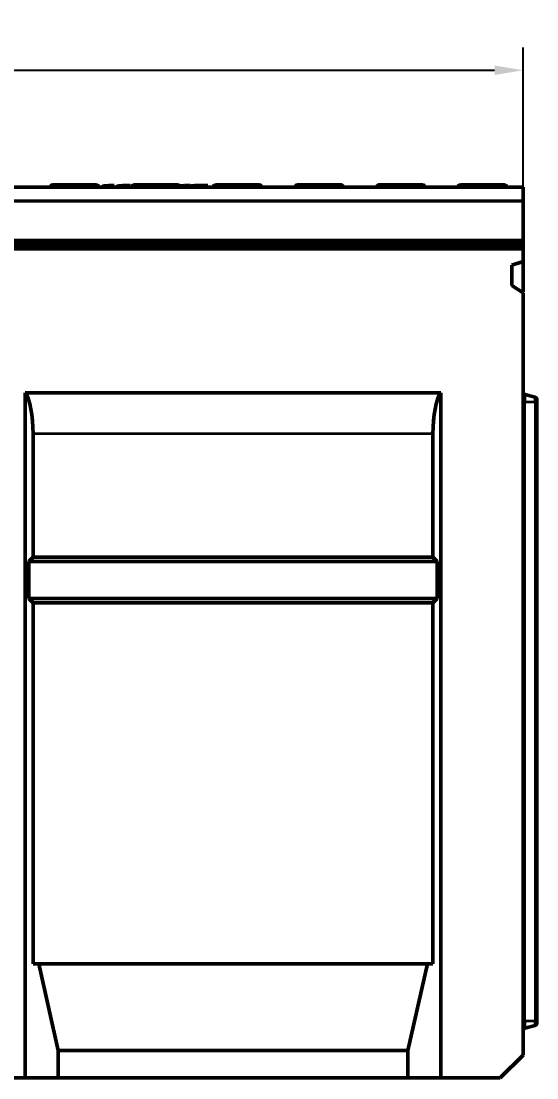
# Model space of a CAD drawing. Header units: millimetres. Extents: x 0 to 4362, y -130 to 2100.
# Drawn here: x 2592.8 to 2818.5, y 1105.8 to 1568.5 of the extents above; entities that cross this region are included whole.
import ezdxf

# ---------------------------------------------------------------- set-up
doc = ezdxf.new("R2010")
doc.units = ezdxf.units.MM
doc.header["$LTSCALE"] = 5
for name, color, linetype, lineweight in [('Bemaßung (ISO)', 7, 'Continuous', 25), ('Sichtbar (ISO)', 7, 'Continuous', 50), ('Sichtbar schmal (ISO)', 7, 'Continuous', 35)]:
    doc.layers.add(name, color=color, linetype=linetype, lineweight=lineweight)
doc.styles.add('TXT 3_5', font='isocpeur.ttf')
doc.dimstyles.new('Anrin Standard (DIN)', dxfattribs={"dimscale": 5, "dimtxt": 3.5, "dimasz": 2.5, "dimexe": 2, "dimexo": 0, "dimgap": 0.8, "dimtad": 1, "dimrnd": 1e-08, "dimtxsty": 'TXT 3_5', "dimcen": 0.09, "dimdle": 10, "dimclrd": 256, "dimclre": 256, "dimclrt": 256, "dimadec": 0, "dimazin": 2, "dimtfac": 0.714286, "dimtmove": 0, "dimatfit": 3, "dimfxl": 1, "dimtolj": 1, "dimlwd": -1, "dimlwe": -1, "dimarcsym": 0})

# ---------------------------------------------------------------- blocks, each defined once
blk = doc.blocks.new('*D36')
at = {"layer": 'Bemaßung (ISO)', "transparency": 16777216}
for p, q in [((1812.52, 1449.52), (1812.52, 1557.05)), ((2812.52, 1449.52), (2812.52, 1557.05)), ((1825.02, 1547.05), (2800.02, 1547.05))]:
    blk.add_line(p, q, dxfattribs=at)
for points in [[(1825.02, 1549.13), (1825.02, 1544.96), (1812.52, 1547.05)], [(2800.02, 1549.13), (2800.02, 1544.96), (2812.52, 1547.05)]]:
    blk.add_solid(points, dxfattribs=at)
at = {"layer": 'Defpoints', "color": 0, "transparency": 16777216}
for p in [(2812.52, 1547.05), (1812.52, 1449.52), (2812.52, 1449.52)]:
    blk.add_point(p, dxfattribs=at)
at = {"layer": 'Bemaßung (ISO)', "transparency": 16777216, "insert": (2291.47, 1568.55), "char_height": 17.5, "attachment_point": 1, "style": 'TXT 3_5'}
blk.add_mtext('\\A1;1000', dxfattribs=at)

msp = doc.modelspace()

# ---------------------------------------------------------------- linework, layer by layer
at = {"layer": 'Sichtbar (ISO)'}
for p, q in [((2312.521, 1495.829), (2812.521, 1495.829)), ((2605.458, 1495.916), (2605.45, 1495.829)), ((2606.454, 1496.829), (2620.799, 1496.829)), ((2620.799, 1496.829), (2624.826, 1496.829)), ((2624.826, 1496.829), (2625.731, 1496.829)), ((2626.728, 1495.916), (2626.735, 1495.829)), ((2628.259, 1496.109), (2628.234, 1495.829)), ((2633.501, 1496.504), (2631.088, 1496.504)), ((2633.561, 1495.829), (2633.501, 1496.504)), ((2634.609, 1496.132), (2634.582, 1495.829)), ((2634.859, 1496.109), (2634.834, 1495.829)), ((2637.271, 1496.504), (2637.688, 1496.504)), ((2640.101, 1496.504), (2637.688, 1496.504)), ((2640.101, 1496.504), (2640.434, 1496.504)), ((2640.161, 1495.829), (2640.101, 1496.504)), ((2640.434, 1496.293), (2640.119, 1496.293)), ((2640.494, 1495.829), (2640.434, 1496.504)), ((2640.434, 1496.504), (2640.434, 1496.293)), ((2640.474, 1495.829), (2640.434, 1496.293)), ((2641.172, 1495.916), (2641.165, 1495.829)), ((2642.168, 1496.829), (2656.514, 1496.829)), ((2643.562, 1495.829), (2643.653, 1496.504)), ((2645.272, 1496.504), (2643.653, 1496.504)), ((2645.312, 1495.829), (2645.272, 1496.504)), ((2647.279, 1495.829), (2645.272, 1496.504)), ((2649.548, 1495.829), (2649.609, 1496.504)), ((2651.152, 1496.504), (2649.609, 1496.504)), ((2651.177, 1495.829), (2651.152, 1496.504)), ((2653.148, 1496.221), (2651.152, 1496.504)), ((2653.197, 1495.829), (2653.148, 1496.221)), ((2656.514, 1496.829), (2660.54, 1496.829)), ((2658.882, 1495.829), (2658.942, 1496.504)), ((2660.434, 1496.504), (2658.942, 1496.504)), ((2660.494, 1495.829), (2660.434, 1496.504)), ((2660.54, 1496.829), (2661.446, 1496.829)), ((2664.343, 1496.504), (2662.097, 1495.829)), ((2662.863, 1496.104), (2662.863, 1496.059)), ((2664.305, 1495.829), (2664.343, 1496.504)), ((2666.767, 1496.504), (2664.343, 1496.504)), ((2666.828, 1495.829), (2666.767, 1496.504)), ((2667.688, 1495.829), (2667.688, 1496.104)), ((2668.548, 1495.829), (2668.609, 1496.504)), ((2674.434, 1496.504), (2668.609, 1496.504)), ((2674.494, 1495.829), (2674.434, 1496.504)), ((2676.887, 1495.916), (2676.879, 1495.829)), ((2677.883, 1496.829), (2678.042, 1496.829)), ((2692.5, 1496.829), (2678.042, 1496.829)), ((2692.5, 1496.829), (2696.254, 1496.829)), ((2693.514, 1495.939), (2693.527, 1495.829)), ((2696.254, 1496.829), (2697.16, 1496.829)), ((2698.156, 1495.916), (2698.164, 1495.829)), ((2712.601, 1495.916), (2712.593, 1495.829)), ((2713.597, 1496.829), (2714.979, 1496.829)), ((2731.032, 1496.829), (2714.979, 1496.829)), ((2731.032, 1496.829), (2731.969, 1496.829)), ((2731.969, 1496.829), (2732.874, 1496.829)), ((2732.036, 1495.929), (2732.046, 1495.829)), ((2733.87, 1495.916), (2733.878, 1495.829)), ((2748.315, 1495.916), (2748.308, 1495.829)), ((2749.311, 1496.829), (2751.218, 1496.829)), ((2767.261, 1496.829), (2751.218, 1496.829)), ((2767.261, 1496.829), (2767.683, 1496.829)), ((2767.683, 1496.829), (2768.589, 1496.829)), ((2769.585, 1495.916), (2769.592, 1495.829)), ((2784.029, 1495.916), (2784.022, 1495.829)), ((2785.026, 1496.829), (2792.868, 1496.829)), ((2804.265, 1496.829), (2792.868, 1496.829)), ((2804.265, 1496.829), (2804.303, 1496.829)), ((2805.299, 1495.916), (2805.307, 1495.829)), ((2812.521, 1489.906), (2812.521, 1495.829)), ((2812.521, 1489.906), (2812.521, 1489.748)), ((2812.521, 1472.829), (2812.521, 1489.748)), ((2812.521, 1471.829), (2312.521, 1471.829)), ((2812.521, 1471.829), (2812.521, 1472.829)), ((2812.521, 1471.829), (2812.521, 1471.329)), ((2812.521, 1468.829), (1812.521, 1468.829)), ((2812.521, 1470.036), (2812.521, 1471.329)), ((2812.521, 1470.036), (2812.521, 1469.683)), ((2812.521, 1468.829), (2812.521, 1469.683)), ((2812.521, 1463.304), (2812.521, 1468.829)), ((2807.521, 1461.757), (2812.521, 1463.304)), ((2812.521, 1463.304), (2812.521, 1450.025)), ((2807.521, 1452.851), (2807.521, 1461.757)), ((2812.521, 1449.518), (2807.521, 1452.851)), ((2812.521, 1450.025), (2812.027, 1449.847)), ((2812.521, 1115.829), (2812.521, 1449.518)), ((2776.521, 1405.829), (2594.521, 1405.829)), ((2594.521, 1105.829), (2594.521, 1405.829)), ((2594.521, 1405.829), (2594.655, 1405.648)), ((2776.388, 1405.648), (2776.521, 1405.829)), ((2776.521, 1105.829), (2776.521, 1405.829)), ((2817.78, 1403.92), (2813.263, 1405.13)), ((2818.521, 1402.954), (2818.521, 1401.829)), ((2818.521, 1130.829), (2818.521, 1401.829)), ((2598.005, 1387.794), (2598.005, 1333.829)), ((2773.038, 1333.829), (2773.038, 1387.794)), ((2598.005, 1333.829), (2596.129, 1331.953)), ((2773.038, 1333.829), (2598.005, 1333.829)), ((2774.914, 1331.953), (2773.038, 1333.829)), ((2774.914, 1331.953), (2596.129, 1331.953)), ((2596.129, 1331.953), (2596.129, 1315.705)), ((2774.914, 1315.705), (2774.914, 1331.953)), ((2774.914, 1315.705), (2596.129, 1315.705)), ((2596.129, 1315.705), (2598.005, 1313.829)), ((2773.038, 1313.829), (2774.914, 1315.705)), ((2773.038, 1313.829), (2598.005, 1313.829)), ((2598.005, 1313.829), (2598.005, 1155.829)), ((2773.038, 1155.829), (2773.038, 1313.829)), ((2773.038, 1155.829), (2598.005, 1155.829)), ((2600.447, 1155.829), (2608.991, 1117.829)), ((2762.052, 1117.829), (2770.596, 1155.829)), ((2818.521, 1130.829), (2818.521, 1129.704)), ((2817.78, 1128.738), (2813.263, 1127.528)), ((2762.052, 1117.829), (2608.991, 1117.829)), ((2608.991, 1117.829), (2608.991, 1105.829)), ((2762.052, 1105.829), (2762.052, 1117.829)), ((2812.521, 1115.829), (2802.521, 1105.829)), ((2570.521, 1105.829), (2594.521, 1105.829)), ((2594.521, 1105.829), (2608.991, 1105.829)), ((2762.052, 1105.829), (2608.991, 1105.829)), ((2776.521, 1105.829), (2762.052, 1105.829)), ((2802.521, 1105.829), (2776.521, 1105.829))]:
    msp.add_line(p, q, dxfattribs=at)
for centre, start, end in [((2606.454, 1495.829), 90, 175), ((2625.731, 1495.829), 5, 90), ((2642.168, 1495.829), 90, 175), ((2661.446, 1495.829), 5.91604, 90), ((2677.883, 1495.829), 90, 175), ((2697.16, 1495.829), 5, 90), ((2713.597, 1495.829), 90, 175), ((2732.874, 1495.829), 5, 90), ((2749.311, 1495.829), 90, 175), ((2768.589, 1495.829), 5, 90), ((2785.026, 1495.829), 90, 175), ((2804.303, 1495.829), 5, 90), ((2813.521, 1406.096), 180, 255), ((2817.521, 1402.954), 0, 75), ((2817.521, 1129.704), 285, 0), ((2813.521, 1126.562), 105, 180)]:
    msp.add_arc(centre, 1, start, end, dxfattribs=at)
for centre, major_axis, ratio, start_param, end_param in [((2631.088, 1496.104), (-2.829, 0), 0.1414214, 4.712389, 6.2706866), ((2637.271, 1496.127), (-2.663, 0), 0.1414214, 4.712389, 6.7093185), ((2637.688, 1496.104), (-2.829, 0), 0.1414214, 4.712389, 6.2706866), ((2661.442, 1496.104), (2.913, 0), 0.1414214, 0.6210392, 1.3129157), ((2661.442, 1496.104), (1.421, 0), 0.1414214, 0, 0.8789836), ((2669.109, 1496.104), (2.913, 0), 0.1414214, 1.3250708, 2.4969653), ((2669.109, 1496.104), (-1.421, 0), 0.1414214, 5.0863356, 6.2831853), ((-2583.804, 923.929), (5382.752, -22.202), 0.9961924, 0.1109956, 0.1110149), ((2592.914, 1387.794), (0, 19), 0.2679492, 4.712389, 5.9341195), ((2778.129, 1387.794), (0, -19), 0.2679492, 3.4906585, 4.712389)]:
    msp.add_ellipse(centre, major_axis=major_axis, ratio=ratio, start_param=start_param, end_param=end_param, dxfattribs=at)
for points, knots in [([(2692.5, 1496.829), (2692.591, 1496.829), (2692.683, 1496.817), (2692.861, 1496.768), (2692.947, 1496.732), (2693.11, 1496.635), (2693.187, 1496.574), (2693.322, 1496.428), (2693.381, 1496.343), (2693.47, 1496.153), (2693.501, 1496.047), (2693.514, 1495.939)], [0, 0, 0, 0, 0.006204724, 0.006204724, 0.012409448, 0.012409448, 0.018614172, 0.018614172, 0.024818895, 0.024818895, 0.031023619, 0.031023619, 0.031023619, 0.031023619]), ([(2731.032, 1496.829), (2731.128, 1496.829), (2731.225, 1496.815), (2731.409, 1496.761), (2731.497, 1496.721), (2731.661, 1496.616), (2731.735, 1496.552), (2731.864, 1496.402), (2731.918, 1496.316), (2731.998, 1496.131), (2732.025, 1496.03), (2732.036, 1495.929)], [0, 0, 0, 0, 0.006026336, 0.006026336, 0.012052671, 0.012052671, 0.018079007, 0.018079007, 0.024105343, 0.024105343, 0.030131679, 0.030131679, 0.030131679, 0.030131679]), ([(2767.261, 1496.829), (2767.358, 1496.829), (2767.456, 1496.815), (2767.641, 1496.76), (2767.729, 1496.719), (2767.893, 1496.613), (2767.966, 1496.549), (2768.093, 1496.4), (2768.147, 1496.315), (2768.226, 1496.132), (2768.253, 1496.033), (2768.263, 1495.932)], [0, 0, 0, 0, 0.006016517, 0.006016517, 0.012033034, 0.012033034, 0.01804955, 0.01804955, 0.024066067, 0.024066067, 0.030082584, 0.030082584, 0.030082584, 0.030082584])]:
    msp.add_open_spline(points, degree=3, knots=knots, dxfattribs=at)
at = {"layer": 'Sichtbar schmal (ISO)'}
for p, q in [((2620.034, 1495.916), (2605.458, 1495.916)), ((2620.028, 1495.829), (2620.034, 1495.916)), ((2625.808, 1495.916), (2620.034, 1495.916)), ((2626.728, 1495.916), (2625.808, 1495.916)), ((2625.815, 1495.829), (2625.808, 1495.916)), ((2631.088, 1495.829), (2631.088, 1496.504)), ((2637.688, 1495.829), (2637.688, 1496.504)), ((2643.574, 1495.916), (2641.172, 1495.916)), ((2649.556, 1495.916), (2647.02, 1495.916)), ((2655.749, 1495.916), (2653.186, 1495.916)), ((2655.743, 1495.829), (2655.749, 1495.916)), ((2658.89, 1495.916), (2655.749, 1495.916)), ((2661.522, 1495.916), (2660.486, 1495.916)), ((2662.387, 1495.916), (2661.522, 1495.916)), ((2661.529, 1495.829), (2661.522, 1495.916)), ((2662.859, 1496.058), (2662.863, 1496.104)), ((2667.712, 1495.829), (2667.688, 1496.104)), ((2677.048, 1495.916), (2676.887, 1495.916)), ((2678.042, 1496.829), (2678.042, 1496.071)), ((2678.042, 1496.071), (2692.5, 1496.071)), ((2692.5, 1496.829), (2692.5, 1496.071)), ((2697.236, 1495.916), (2693.517, 1495.916)), ((2698.156, 1495.916), (2697.236, 1495.916)), ((2697.244, 1495.829), (2697.236, 1495.916)), ((2713.998, 1495.916), (2712.601, 1495.916)), ((2714.979, 1496.071), (2714.979, 1496.829)), ((2714.979, 1496.071), (2731.032, 1496.071)), ((2731.032, 1496.071), (2731.032, 1496.829)), ((2732.95, 1495.916), (2732.037, 1495.916)), ((2733.87, 1495.916), (2732.95, 1495.916)), ((2732.958, 1495.829), (2732.95, 1495.916)), ((2750.244, 1495.916), (2748.315, 1495.916)), ((2751.218, 1496.829), (2751.218, 1496.099)), ((2751.218, 1496.099), (2767.261, 1496.099)), ((2767.261, 1496.829), (2767.261, 1496.099)), ((2768.665, 1495.916), (2768.265, 1495.916)), ((2769.585, 1495.916), (2768.665, 1495.916)), ((2768.672, 1495.829), (2768.665, 1495.916)), ((2791.949, 1495.916), (2784.029, 1495.916)), ((2791.949, 1495.916), (2791.942, 1495.829)), ((2792.641, 1495.829), (2792.645, 1495.888)), ((2792.868, 1496.829), (2792.868, 1496.071)), ((2792.868, 1496.071), (2804.265, 1496.071)), ((2804.265, 1496.829), (2804.265, 1496.071)), ((2805.299, 1495.916), (2805.261, 1495.916)), ((2812.521, 1489.906), (2312.521, 1489.906)), ((2312.521, 1489.748), (2812.521, 1489.748)), ((2312.521, 1472.829), (2812.521, 1472.829)), ((2312.521, 1471.329), (2812.521, 1471.329)), ((2812.521, 1470.036), (2312.521, 1470.036)), ((2312.521, 1469.683), (2812.521, 1469.683)), ((2776.388, 1405.648), (2594.655, 1405.648)), ((2813.263, 1405.13), (2813.263, 1401.829)), ((2817.78, 1401.829), (2817.78, 1403.92)), ((2813.263, 1401.829), (2812.521, 1401.829)), ((2813.263, 1130.829), (2813.263, 1401.829)), ((2813.263, 1401.829), (2817.78, 1401.829)), ((2817.78, 1401.829), (2817.78, 1130.829)), ((2817.78, 1401.829), (2818.521, 1401.829)), ((2773.038, 1387.794), (2598.005, 1387.794)), ((2813.263, 1130.829), (2812.521, 1130.829)), ((2813.263, 1130.829), (2813.263, 1127.528)), ((2813.263, 1130.829), (2817.78, 1130.829)), ((2817.78, 1128.738), (2817.78, 1130.829)), ((2817.78, 1130.829), (2818.521, 1130.829))]:
    msp.add_line(p, q, dxfattribs=at)
for centre, major_axis, ratio, start_param, end_param in [((2620.799, 1495.829), (0, 1), 0.7681177, 0, 1.4835299), ((2624.826, 1495.829), (0, 1), 0.9853638, 4.7996554, 6.2831853), ((2656.514, 1495.829), (0, 1), 0.7681177, 0, 1.4835299), ((2660.54, 1495.829), (0, 1), 0.9853638, 4.7996554, 6.2831853), ((2677.843, 1495.846), (-0.797, 0.067), 0.052153, 4.7167674, 6.2117303), ((2692.719, 1495.846), (0.795, 0.092), 0.051988, 0, 1.5647633), ((2696.254, 1495.829), (0, 1), 0.9853638, 4.7996554, 6.2831853), ((2714.777, 1495.846), (-0.798, 0.062), 0.0521769, 4.7164712, 6.0724659), ((2731.24, 1495.846), (0.796, 0.082), 0.0520603, 0, 1.5654247), ((2731.969, 1495.829), (0, 1), 0.9853638, 4.7996554, 6.2831853), ((2751.017, 1495.846), (-0.798, 0.054), 0.086956, 4.718308, 6.0348131), ((2767.468, 1495.846), (0.795, 0.086), 0.0866582, 0, 1.5614613), ((2767.683, 1495.829), (0, 1), 0.9853638, 4.7996554, 6.2831853), ((2792.645, 1495.846), (-0.798, 0.057), 0.052205, 4.7160937, 5.7771625), ((2804.464, 1495.846), (0.797, 0.068), 0.0521453, 0.0348598, 1.566327)]:
    msp.add_ellipse(centre, major_axis=major_axis, ratio=ratio, start_param=start_param, end_param=end_param, dxfattribs=at)
for points in [[(2677.048, 1495.916), (2677.045, 1495.887), (2677.043, 1495.858), (2677.04, 1495.829)], [(2677.838, 1495.829), (2677.839, 1495.849), (2677.841, 1495.869), (2677.843, 1495.888)], [(2692.719, 1495.888), (2692.722, 1495.869), (2692.724, 1495.849), (2692.726, 1495.829)], [(2713.998, 1495.916), (2713.996, 1495.887), (2713.994, 1495.858), (2713.991, 1495.829)], [(2714.773, 1495.829), (2714.774, 1495.849), (2714.776, 1495.869), (2714.777, 1495.888)], [(2731.24, 1495.888), (2731.242, 1495.869), (2731.244, 1495.849), (2731.246, 1495.829)], [(2750.244, 1495.916), (2750.242, 1495.887), (2750.24, 1495.858), (2750.238, 1495.829)], [(2751.011, 1495.829), (2751.013, 1495.858), (2751.015, 1495.887), (2751.017, 1495.916)], [(2767.468, 1495.916), (2767.471, 1495.887), (2767.474, 1495.858), (2767.477, 1495.829)], [(2804.464, 1495.888), (2804.466, 1495.869), (2804.468, 1495.849), (2804.469, 1495.829)], [(2805.268, 1495.829), (2805.266, 1495.858), (2805.263, 1495.887), (2805.261, 1495.916)]]:
    msp.add_open_spline(points, degree=3, dxfattribs=at)
for points, knots in [([(2678.042, 1496.829), (2677.868, 1496.829), (2677.692, 1496.782), (2677.404, 1496.614), (2677.287, 1496.502), (2677.148, 1496.285), (2677.107, 1496.194), (2677.064, 1496.039), (2677.053, 1495.977), (2677.048, 1495.916)], [-0.029521001, -0.029521001, -0.029521001, -0.029521001, -0.019041046, -0.019041046, -0.009594325, -0.009594325, -0.003690125, -0.003690125, 0, 0, 0, 0]), ([(2677.843, 1495.888), (2677.844, 1495.901), (2677.846, 1495.913), (2677.854, 1495.944), (2677.863, 1495.962), (2677.89, 1496.005), (2677.914, 1496.028), (2677.972, 1496.062), (2678.007, 1496.071), (2678.042, 1496.071)], [0, 0, 0, 0, 0.003690125, 0.003690125, 0.009594325, 0.009594325, 0.019041046, 0.019041046, 0.029521001, 0.029521001, 0.029521001, 0.029521001]), ([(2692.5, 1496.071), (2692.513, 1496.071), (2692.526, 1496.07), (2692.559, 1496.064), (2692.579, 1496.058), (2692.628, 1496.035), (2692.656, 1496.015), (2692.7, 1495.96), (2692.715, 1495.925), (2692.719, 1495.888)], [0, 0, 0, 0, 0.003877952, 0.003877952, 0.010082676, 0.010082676, 0.020010234, 0.020010234, 0.031023619, 0.031023619, 0.031023619, 0.031023619]), ([(2714.979, 1496.829), (2714.919, 1496.829), (2714.859, 1496.824), (2714.704, 1496.794), (2714.612, 1496.762), (2714.388, 1496.645), (2714.267, 1496.538), (2714.075, 1496.264), (2714.013, 1496.092), (2713.998, 1495.916)], [-0.02976125, -0.02976125, -0.02976125, -0.02976125, -0.026041093, -0.026041093, -0.020088843, -0.020088843, -0.010565244, -0.010565244, 0, 0, 0, 0]), ([(2714.777, 1495.888), (2714.78, 1495.923), (2714.793, 1495.958), (2714.832, 1496.013), (2714.857, 1496.034), (2714.903, 1496.058), (2714.922, 1496.064), (2714.954, 1496.07), (2714.967, 1496.071), (2714.979, 1496.071)], [0, 0, 0, 0, 0.010565244, 0.010565244, 0.020088843, 0.020088843, 0.026041093, 0.026041093, 0.02976125, 0.02976125, 0.02976125, 0.02976125]), ([(2731.032, 1496.071), (2731.05, 1496.071), (2731.068, 1496.069), (2731.104, 1496.059), (2731.123, 1496.052), (2731.151, 1496.035), (2731.162, 1496.027), (2731.176, 1496.015), (2731.181, 1496.011), (2731.192, 1495.999), (2731.198, 1495.991), (2731.214, 1495.97), (2731.221, 1495.955), (2731.234, 1495.924), (2731.238, 1495.906), (2731.24, 1495.888)], [0, 0, 0, 0, 0.005273044, 0.005273044, 0.011299379, 0.011299379, 0.015065839, 0.015065839, 0.016949069, 0.016949069, 0.019962237, 0.019962237, 0.024783306, 0.024783306, 0.030131679, 0.030131679, 0.030131679, 0.030131679]), ([(2751.218, 1496.829), (2751.134, 1496.829), (2751.049, 1496.818), (2750.893, 1496.776), (2750.822, 1496.747), (2750.711, 1496.686), (2750.67, 1496.66), (2750.607, 1496.611), (2750.584, 1496.592), (2750.516, 1496.53), (2750.475, 1496.484), (2750.379, 1496.354), (2750.332, 1496.266), (2750.27, 1496.089), (2750.251, 1496.003), (2750.244, 1495.916)], [-0.029825474, -0.029825474, -0.029825474, -0.029825474, -0.024531452, -0.024531452, -0.019759376, -0.019759376, -0.016776829, -0.016776829, -0.014912737, -0.014912737, -0.011184553, -0.011184553, -0.005219458, -0.005219458, 0, 0, 0, 0]), ([(2751.017, 1495.916), (2751.018, 1495.934), (2751.021, 1495.951), (2751.034, 1495.986), (2751.043, 1496.004), (2751.063, 1496.03), (2751.072, 1496.039), (2751.086, 1496.051), (2751.09, 1496.055), (2751.104, 1496.065), (2751.112, 1496.07), (2751.135, 1496.082), (2751.15, 1496.088), (2751.183, 1496.097), (2751.201, 1496.099), (2751.218, 1496.099)], [0, 0, 0, 0, 0.005219458, 0.005219458, 0.011184553, 0.011184553, 0.014912737, 0.014912737, 0.016776829, 0.016776829, 0.019759376, 0.019759376, 0.024531452, 0.024531452, 0.029825474, 0.029825474, 0.029825474, 0.029825474]), ([(2767.261, 1496.099), (2767.274, 1496.099), (2767.286, 1496.098), (2767.319, 1496.092), (2767.338, 1496.085), (2767.385, 1496.062), (2767.41, 1496.04), (2767.451, 1495.986), (2767.464, 1495.951), (2767.468, 1495.916)], [0, 0, 0, 0, 0.003760323, 0.003760323, 0.00977684, 0.00977684, 0.019403267, 0.019403267, 0.030082584, 0.030082584, 0.030082584, 0.030082584]), ([(2792.868, 1496.829), (2792.717, 1496.829), (2792.563, 1496.789), (2792.3, 1496.634), (2792.187, 1496.527), (2792.05, 1496.306), (2792.008, 1496.212), (2791.965, 1496.047), (2791.954, 1495.982), (2791.949, 1495.916)], [-0.031510151, -0.031510151, -0.031510151, -0.031510151, -0.020324048, -0.020324048, -0.010240799, -0.010240799, -0.003938769, -0.003938769, 0, 0, 0, 0]), ([(2792.645, 1495.888), (2792.646, 1495.901), (2792.649, 1495.915), (2792.659, 1495.947), (2792.668, 1495.966), (2792.701, 1496.01), (2792.729, 1496.032), (2792.793, 1496.063), (2792.831, 1496.071), (2792.868, 1496.071)], [0, 0, 0, 0, 0.003938769, 0.003938769, 0.010240799, 0.010240799, 0.020324048, 0.020324048, 0.031510151, 0.031510151, 0.031510151, 0.031510151]), ([(2805.261, 1495.916), (2805.245, 1496.09), (2805.184, 1496.261), (2804.991, 1496.534), (2804.869, 1496.642), (2804.641, 1496.761), (2804.547, 1496.794), (2804.389, 1496.823), (2804.327, 1496.829), (2804.265, 1496.829)], [-0.029509725, -0.029509725, -0.029509725, -0.029509725, -0.019033773, -0.019033773, -0.009590661, -0.009590661, -0.003688716, -0.003688716, 0, 0, 0, 0]), ([(2804.265, 1496.071), (2804.277, 1496.071), (2804.29, 1496.07), (2804.322, 1496.064), (2804.34, 1496.057), (2804.386, 1496.033), (2804.41, 1496.012), (2804.449, 1495.957), (2804.461, 1495.923), (2804.464, 1495.888)], [0, 0, 0, 0, 0.003688716, 0.003688716, 0.009590661, 0.009590661, 0.019033773, 0.019033773, 0.029509725, 0.029509725, 0.029509725, 0.029509725])]:
    msp.add_open_spline(points, degree=3, knots=knots, dxfattribs=at)

# ---------------------------------------------------------------- dimensions: what is measured, and where the dimension line sits
at = {"layer": 'Bemaßung (ISO)'}
dim = msp.add_linear_dim(base=(2812.521, 1547.047), p1=(1812.521, 1449.518), p2=(2812.521, 1449.518), dimstyle='Anrin Standard (DIN)', override={"dimgap": 0.8, "dimdec": 2, "dimtol": 0, "dimlim": 0, "dimtp": 0, "dimtm": 0, "dimtdec": 2, "dimtofl": 0, "dimatfit": 1}, dxfattribs=at)
dim.commit()
dim.dimension.update_dxf_attribs({"geometry": '*D36', "text_midpoint": (2312.471, 1547.047), "dimtype": 160})

doc.saveas('drawing.dxf')
